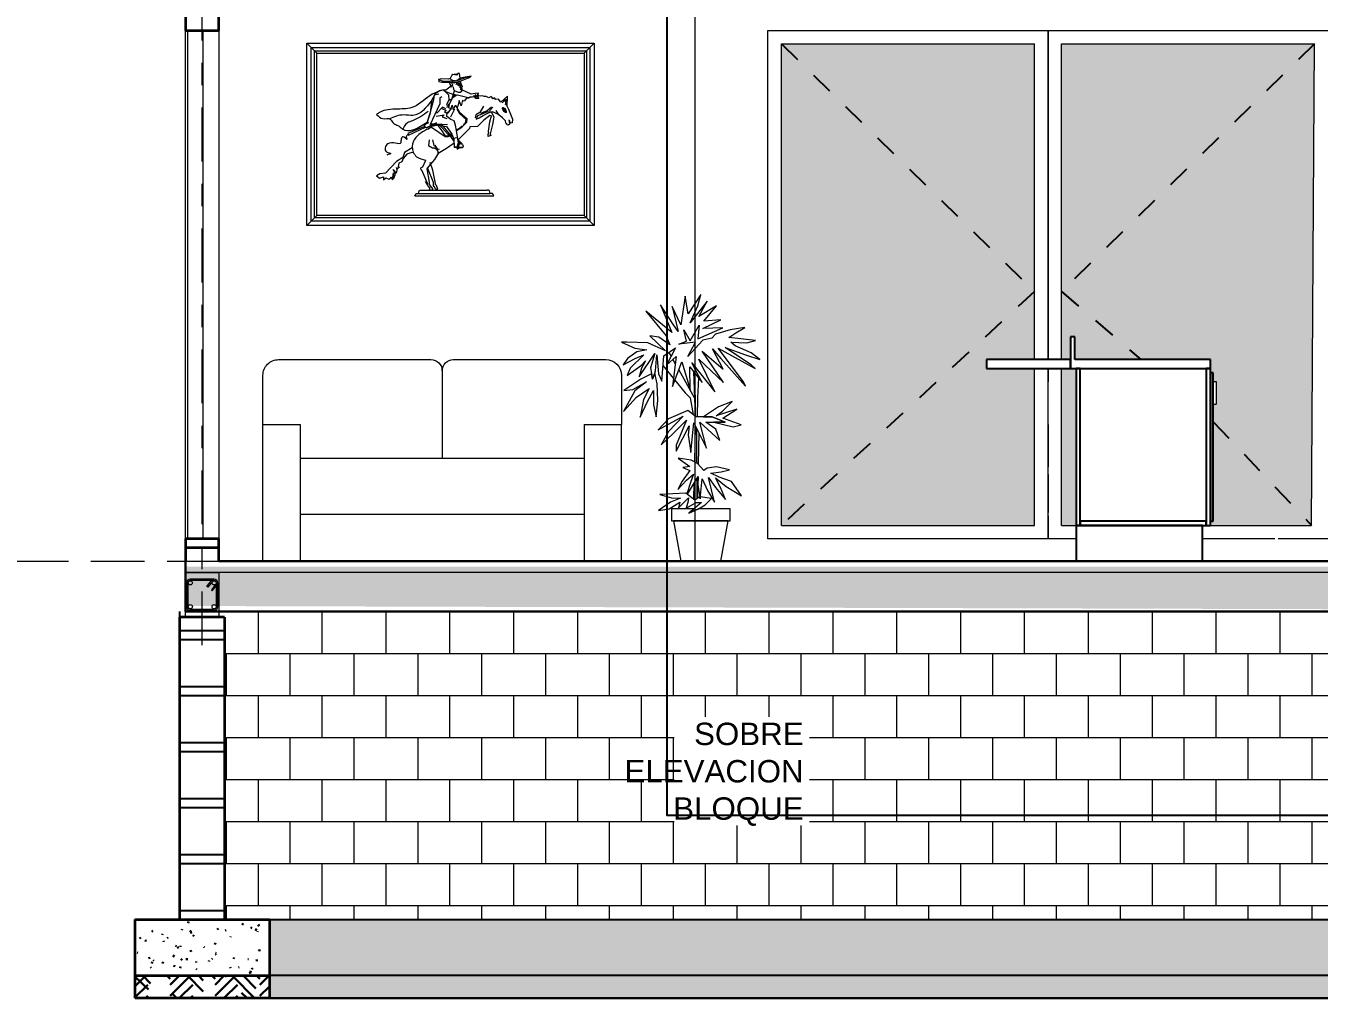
# Model space of a CAD drawing. Header units: millimetres. Extents: x -9559 to 23034, y -7226 to 22400.
# Drawn here: x 142.27 to 148.04, y 45.01 to 49.35 of the extents above; entities that cross this region are included whole.
import ezdxf

# ---------------------------------------------------------------- set-up
doc = ezdxf.new("R2010")
doc.units = ezdxf.units.MM
doc.header["$LTSCALE"] = 0.02
for name, pattern in [('ACAD_ISO02W100', [15, 12, -3]), ('ACAD_ISO10W100', [18, 12, -3, 0, -3]), ('DASHED2', [0.375, 0.25, -0.125])]:
    doc.linetypes.add(name, pattern=pattern)
for name, color, linetype, lineweight in [('A-FLOR', 252, 'Continuous', 30), ('A-FLOR-LEVL', 251, 'ACAD_ISO02W100', 9), ('A-FLOR-MCUT', 251, 'Continuous', 18), ('A-FLOR-PATT', 8, 'Continuous', 18), ('A-GLAZ', 252, 'Continuous', 20), ('A-Mueble cocina', 9, 'Continuous', 9), ('AQ-MUROS', 7, 'Continuous', 35), ('ES-ZAPATA CORRIDA', 251, 'Continuous', 30), ('G-ANNO-TEXT', 250, 'Continuous', 9), ('Q-CASE', 9, 'Continuous', 9), ('S-GRID', 253, 'ACAD_ISO10W100', 5)]:
    doc.layers.add(name, color=color, linetype=linetype, lineweight=lineweight)
doc.layers.add('AC-EXTERIOR', color=7, linetype='Continuous')
doc.styles.add('Arial_3', font='arial.ttf', dxfattribs={"height": 0.18})

# ---------------------------------------------------------------- blocks, each defined once
blk = doc.blocks.new('Encimera con fregadero 1 - Profundidad 600 mm-640764-Sección 3')
at = {"layer": 'Q-CASE', "lineweight": 25}
for p, q in [((-0.5638, 1.0016), (-0.5828, 1.0016)), ((-0.5828, 1.0016), (-0.5828, 0.86)), ((-0.5638, 0.9), (-0.5638, 1.0016)), ((0.0422, 0.9), (-0.5638, 0.9)), ((0.0422, 0.86), (0.0422, 0.9)), ((-0.5828, 0.86), (0.0422, 0.86))]:
    blk.add_line(p, q, dxfattribs=at)
blk = doc.blocks.new('Armario base-Una puerta - 300mm-147532-Sección 3')
at = {"layer": 'Q-CASE', "lineweight": 25}
for p, q in [((-0.5388, 0.86), (-0.5578, 0.86)), ((-0.5578, 0.86), (-0.5578, 0.16)), ((-0.5388, 0.16), (-0.5388, 0.86)), ((0.0231, 0.86), (0.0231, 0.16)), ((0.0422, 0.86), (0.0231, 0.86)), ((0.0422, 0.16), (0.0422, 0.86)), ((0.0549, 0.841), (0.0422, 0.841)), ((0.0422, 0.841), (0.0422, 0.179)), ((0.0549, 0.179), (0.0549, 0.841)), ((0.0231, 0.179), (-0.5388, 0.179)), ((-0.5388, 0.179), (-0.5388, 0.16)), ((0.0231, 0.16), (0.0231, 0.179)), ((0.0422, 0.179), (0.0549, 0.179)), ((-0.5578, 0.16), (-0.5388, 0.16)), ((0.0072, 0.16), (-0.5578, 0.16)), ((-0.5578, 0.16), (-0.5578, 0)), ((-0.5388, 0.16), (0.0231, 0.16)), ((0.0072, 0), (0.0072, 0.16)), ((0.0231, 0.16), (0.0422, 0.16)), ((-0.5578, 0), (0.0072, 0))]:
    blk.add_line(p, q, dxfattribs=at)
at = {"layer": 'Q-CASE'}
for p, q in [((0.0549, 0.8029), (0.0676, 0.8029)), ((0.0676, 0.8029), (0.0676, 0.7013)), ((0.0549, 0.7013), (0.0676, 0.7013))]:
    blk.add_line(p, q, dxfattribs=at)
blk = doc.blocks.new('Encimera - Isla - Profundidad 1250 mm-640800-Sección 3')
at = {"layer": 'Q-CASE', "lineweight": 25}
for p, q in [((-0.5828, 0.9), (-0.9578, 0.9)), ((-0.9578, 0.9), (-0.9578, 0.86)), ((-0.5828, 0.86), (-0.5828, 0.9)), ((-0.9578, 0.86), (-0.5828, 0.86))]:
    blk.add_line(p, q, dxfattribs=at)
blk = doc.blocks.new('- Ventana PVC Fija_Fija_Fija - venta-626265-Sección 3')
at = {"layer": 'A-GLAZ', "lineweight": 18}
for p, q in [((-4.4528, 2.37), (-4.5228, 2.37)), ((-4.5228, 2.37), (-4.5228, 0.1)), ((-4.4528, 0.1), (-4.4528, 2.37)), ((-4.5228, 0.1), (-4.4528, 0.1))]:
    blk.add_line(p, q, dxfattribs=at)
blk = doc.blocks.new('zapata corte')
at = {"layer": 'ES-ZAPATA CORRIDA', "true_color": 0x000000, "transparency": 33554534}
h = blk.add_hatch(dxfattribs=at)
h.set_pattern_fill('214', color=18, scale=0.4, pattern_type=2)
h.set_pattern_definition([(0, (-103.39972, 12.96242), (0.176, 0.304), [0.008, -0.268, 0.004, -0.116, 0.008, -0.284]), (10, (-103.47572, 13.12642), (0.1075682, 0.380459), [0.004, -0.068, 0.008, -0.212, 0.004, -0.264]), (20, (-103.51572, 12.99842), (0.17796127, 0.294635), [0.008, -0.22, 0.004, -0.164, 0.008, -0.128]), (30, (-103.39972, 12.97442), (-0.0292923, 0.3387358), [0.004, -0.132, 0.008, -0.196, 0.004, -0.26]), (40, (-103.51172, 13.06242), (0.04511456, 0.2884938), [0.008, -0.176, 0.004, -0.112, 0.008, -0.204]), (50, (-103.45172, 12.91842), (-0.10699715, 0.3143113), [0.004, -0.148, 0.008, -0.244, 0.004, -0.124]), (60, (-103.43972, 12.94642), (-0.1326307, 0.2982769), [0.008, -0.164, 0.004, -0.192, 0.008, -0.148]), (70, (-103.48372, 12.89842), (-0.14652303, 0.28744913), [0.004, -0.076, 0.008, -0.128, 0.004, -0.176]), (80, (-103.46372, 13.13442), (-0.2780871, 0.2196259), [0.008, -0.176, 0.004, -0.208, 0.008, -0.196]), (90, (-103.43972, 12.96242), (-0.352, 0.148), [0.004, -0.124, 0.008, -0.244, 0.004, -0.248]), (100, (-103.50372, 13.08642), (-0.3188109, 0.1956108), [0.008, -0.156, 0.004, -0.128, 0.008, -0.292]), (110, (-103.53172, 12.85842), (-0.2980345, 0.11713), [0.004, -0.104, 0.008, -0.212, 0.004, -0.232]), (120, (-103.63972, 12.90642), (-0.3891281, 0.0339897), [0.008, -0.268, 0.004, -0.124, 0.008, -0.164]), (130, (-103.55172, 12.81842), (-0.3844004, 0.08473684), [0.004, -0.088, 0.008, -0.172, 0.004, -0.224]), (140, (-103.67172, 13.13842), (-0.27870223, -0.0272225), [0.008, -0.144, 0.004, -0.124, 0.008, -0.168]), (150, (-103.33972, 12.79442), (-0.3151, -0.2337691), [0.004, -0.112, 0.008, -0.248, 0.004, -0.228]), (160, (-103.60372, 13.01842), (-0.3062568, -0.1865014), [0.008, -0.168, 0.004, -0.152, 0.008, -0.244]), (170, (-103.57972, 12.92242), (-0.28196865, -0.1939837), [0.004, -0.132, 0.008, -0.18, 0.004, -0.176])])
h.paths.add_polyline_path([(-0.2996, -1.55), (-0.2996, -1.8), (0.3003, -1.8), (0.3, -1.55), (0.1, -1.55)])
h = blk.add_hatch(dxfattribs=at)
h.set_pattern_fill('132', color=18, scale=0.2, pattern_type=2)
h.set_pattern_definition([(225, (-103.58772, 12.97042), (-2e-17, -0.20000006), [0.1414214, -0.1414214]), (314.4327, (-103.5877248, 12.9464236), (-9.7999941856, 10.00000567215), [0.1428426, -14.1414144]), (225, (-103.58772, 12.92042), (-2e-17, -0.20000006), [0.1414214, -0.1414214]), (314.4327, (-103.5877248, 12.8964236), (-9.7999941856, 10.00000567215), [0.1428426, -14.1414144]), (225, (-103.58772, 12.87042), (-2e-17, -0.20000006), [0.1414214, -0.1414214]), (315.7639, (-103.587725, 12.8444236), (7.40000032647, -7.19999979259), [0.1060754, -10.501469]), (225, (-103.58772, 12.82042), (-2e-17, -0.20000006), [0.0707106, -0.212132]), (317.2906, (-103.587725, 12.794424), (2.3999994996, -2.2000004077), [0.0353836, -3.5029776]), (135, (-103.48772, 12.89642), (-0.20000006, 0), [0.1046518, -0.178191]), (135, (-103.48772, 12.94642), (-0.20000006, 0), [0.0339412, -0.2489016]), (45, (-103.68772, 12.92042), (0, 0.20000006), [0.0707106, -0.212132])])
h.paths.add_polyline_path([(0.3, -1.8), (-0.3, -1.8), (-0.3, -1.9), (0.3, -1.9)])
at = {"layer": 'ES-ZAPATA CORRIDA', "lineweight": 35}
for p, q in [((0.1, -0.2), (-0.1, -0.2)), ((-0.1, -1.55), (-0.1, -0.2)), ((0.1, -0.2), (0.1, -1.55)), ((-0.3, -1.55), (0.1, -1.55)), ((-0.2996, -1.9008), (-0.2996, -1.55)), ((0.1, -1.55), (0.3, -1.55)), ((0.3, -1.55), (0.3004, -1.9)), ((-0.3, -1.8), (0.3, -1.8)), ((0.3, -1.9), (-0.2996, -1.9008))]:
    blk.add_line(p, q, dxfattribs=at)
at = {"layer": 'ES-ZAPATA CORRIDA', "lineweight": 25}
for p, q in [((-0.1, -0.26), (0.1, -0.26)), ((-0.1, -0.3), (0.1, -0.3)), ((-0.1, -0.51), (0.1, -0.51)), ((-0.1, -0.55), (0.1, -0.55)), ((-0.1, -0.76), (0.1, -0.76)), ((-0.1, -0.8), (0.1, -0.8)), ((-0.1, -1.01), (0.1, -1.01)), ((-0.1, -1.05), (0.1, -1.05)), ((-0.1, -1.26), (0.1, -1.26)), ((-0.1, -1.3), (0.1, -1.3)), ((-0.1, -1.51), (0.1, -1.51))]:
    blk.add_line(p, q, dxfattribs=at)
at = {"layer": 'ES-ZAPATA CORRIDA', "lineweight": 9}
blk.add_lwpolyline([(-0.075, 0), (0.075, 0), (0.075, -0.2), (-0.075, -0.2)], close=True, dxfattribs=at)
blk.add_lwpolyline([(-0.07, -0.0463), (-0.07, -0.1538, 0.414214), (-0.0538, -0.17), (0.0537, -0.17, 0.414214), (0.07, -0.1538), (0.07, -0.0463, 0.414214), (0.0537, -0.03), (-0.0538, -0.03, 0.414214)], format="xyb", close=True, dxfattribs=at)
blk.add_lwpolyline([(0.0637, -0.0487), (0.0637, -0.0463, 0.414214), (0.0537, -0.0363), (-0.0538, -0.0363, 0.414214), (-0.0638, -0.0463), (-0.0638, -0.1538, 0.414214), (-0.0538, -0.1638), (0.0537, -0.1638, 0.414214), (0.0637, -0.1538), (0.0637, -0.0593)], format="xyb", dxfattribs=at)
for points in [[(0.0464, -0.0406), (0.0256, -0.0665), (0.0202, -0.0633), (0.0414, -0.0363)], [(0.0637, -0.0487), (0.0409, -0.0784), (0.0452, -0.083), (0.07, -0.0514)]]:
    blk.add_lwpolyline(points, dxfattribs=at)
for centre in [(-0.053, -0.0466), (0.0535, -0.0467), (-0.0531, -0.1532), (0.0532, -0.1533)]:
    blk.add_circle(centre, 0.00937, dxfattribs=at)
blk = doc.blocks.new('SB-1A')
for p, q in [((0.85, 0.848), (0.85, 0.508)), ((0.85, 0.848), (0.85, 0.458)), ((0.05, -0.002), (0.05, 0.608)), ((0.05, 0.608), (0.2165, 0.608)), ((0.2165, 0.608), (0.2165, -0.002)), ((1.4834, 0.608), (1.4833, 0.458)), ((1.4834, 0.608), (1.65, 0.608)), ((1.65, -0.002), (1.65, 0.608)), ((0.2165, 0.458), (1.4833, 0.458)), ((1.4833, 0.458), (1.4833, -0.002)), ((0.2165, 0.208), (1.4833, 0.208)), ((0.05, -0.002), (1.65, -0.002))]:
    blk.add_line(p, q)
for points in [[(0.05, 0.608), (0.05, 0.828, -0.414215), (0.12, 0.898), (0.8, 0.898, -0.414214), (0.85, 0.848, -0.414214), (0.9, 0.898)], [(0.8996, 0.898), (1.58, 0.898, -0.414212), (1.65, 0.828), (1.65, 0.608)]]:
    blk.add_lwpolyline(points, format="xyb")
blk = doc.blocks.new('PLANT2P')
at = {"color": 0, "linetype": 'Continuous'}
for points in [[(-30.3, 1235.3), (-123.8, 1224.1), (-80.5, 1241.9), (-95.9, 1305.6), (-61, 1244.4), (-9, 1331.5), (-17.4, 1254.5), (124.9, 1316.4), (11.4, 1312.5), (113.2, 1361.6), (16.9, 1354.1), (88.1, 1441.9), (-10.7, 1381.7), (36.3, 1467), (-59.7, 1345), (-17.4, 1441.9), (-0.7, 1505.5), (-71.1, 1396.8), (-87.8, 1495.4), (-112.9, 1334.8), (-161.5, 1436.9), (-128, 1296.3), (-158.1, 1339.8), (-228.5, 1446.9), (-163.1, 1291.3), (-310.5, 1411.8), (-195, 1271.2), (-174.9, 1221), (-236.4, 1264.4), (-287.5, 1272.9), (-200, 1187.9), (-299.5, 1232), (-417.2, 1235.4), (-447.9, 1235.4), (-372.8, 1203.1), (-304.6, 1192.8), (-360.9, 1180.9), (-413.8, 1143.4), (-437.7, 1107.6), (-371.1, 1143.4), (-321.7, 1165.6), (-398.7, 1089.5), (-415, 1047.8), (-335.3, 1105.9), (-313.1, 1131.5), (-335.6, 1088.9), (-347.2, 1040.2), (-259.3, 1171.7), (-284.1, 1092.3), (-272.2, 1027.5), (-260, 1060.4), (-255.1, 1073.5), (-248.8, 1163.8), (-238.1, 1058.2), (-219.8, 1016.1), (-209.1, 1158.7), (-143, 1204.3), (-193.5, 1107.3), (-139.7, 1155.8), (-159.8, 985.1), (-107.9, 1125.6), (-59.3, 970), (-62.6, 1097.2), (7.7, 1008.5), (-50.9, 1118.9), (78.1, 956.2), (-11.8, 1140.3), (128, 1009.4), (8.1, 1184.9), (126, 1083.4), (66.4, 1199.4), (112.8, 1144.1), (252.1, 987.9), (241.5, 1012.8), (98.1, 1201.6), (306.5, 1087.8), (283.4, 1108.5), (219, 1152.2), (136.8, 1206.6), (252.1, 1164.7), (333.4, 1137.8), (283.4, 1175.3), (194.6, 1215.9), (169.3, 1236), (260.3, 1231.6), (308.4, 1245.9), (158.4, 1262.8), (198, 1288), (247.6, 1319.7), (165.5, 1306.4), (83.4, 1280.6), (62.3, 1258.7), (12.1, 1248.1), (-73, 1155.6)], [(-246.5, 1001.6), (-260, 1060.4), (-272.2, 1027.5), (-277.8, 1057.9), (-338.4, 1027.9), (-434.6, 963.6), (-382.8, 968.8), (-306.7, 1013.2), (-373.3, 961.5), (-436.7, 845.4), (-362.7, 926.6), (-291.9, 975.2), (-322.6, 911.8), (-342.6, 812.6), (-301.4, 901.3), (-267.6, 962.5), (-267.6, 882.3), (-251.8, 814.7), (-242.3, 907.6)], [(202.5, 858.1), (85.6, 820.1), (122.6, 847), (176.9, 901.9), (99.8, 870.9), (14.3, 814.4), (64.5, 813.9), (137.1, 783.8), (73.3, 784.4), (182.8, 759), (227.1, 769.3), (123.4, 807.2)], [(115.6, 504.9), (161, 515.2), (89.3, 532.7), (36.6, 525.4), (16.1, 512.3), (-19, 551.7), (-54.1, 569.3), (-127.3, 581), (-62.9, 534.2), (-102.4, 528.3), (-62.9, 512.3), (-105.3, 452.3), (-130.2, 404.1), (-80.5, 456.7), (-41, 490.3), (-58.5, 445), (-78.5, 380.2), (-74.8, 378.3), (-24.9, 462.6), (-14.6, 477.2), (-16.1, 431.9), (-4.4, 352.9), (7.3, 464), (38.1, 398.2), (77.6, 332.5), (42.4, 472.8), (81.9, 415.8), (139, 348.5), (111.2, 415.8), (83.4, 469.9), (143.4, 421.6), (229.7, 369), (172.7, 449.4), (103.9, 474.2), (55.6, 496.2)], [(59.5, 353.9), (-3.2, 363.6), (-4.4, 352.9), (-6, 364.1), (-33.2, 344.8), (-85.1, 383.7), (-231.2, 376.3), (-165.3, 357.3), (-114, 356.4), (-171.5, 333.6), (-238.4, 286.3), (-178.5, 295.9), (-118.5, 332.5), (-125.8, 300.3), (-68.9, 357.6), (-71.7, 338.3), (-83.4, 299.9), (-26.2, 332.2), (2.9, 331), (-67.8, 270.6), (-12.8, 295), (23.6, 317.5)], [(166.2, 295), (-12.8, 295), (-67.8, 270.6), (-39.3, 295), (-166.2, 295), (-166.2, 227.7), (166.2, 227.7)], [(155.1, 227.7), (-155.1, 227.7), (-112.9, 0), (112.9, 0)]]:
    blk.add_lwpolyline(points, close=True, dxfattribs=at)
for points in [[(-180.9, 1178.2), (-168.2, 1155.9)], [(-215, 1105.1), (-154.4, 1031.3)], [(-158.6, 1138.8), (-144.6, 1114.1)], [(-338.4, 1027.9), (-434.6, 963.6), (-382.8, 968.8), (-306.7, 1013.2), (-373.3, 961.5), (-436.7, 845.4), (-362.7, 926.6), (-291.9, 975.2), (-322.6, 911.8), (-342.6, 812.6), (-301.4, 901.3), (-267.6, 962.5), (-267.6, 882.3), (-251.8, 814.7), (-242.3, 907.6), (-246.5, 1001.6)], [(-124.9, 1079.4), (-36.7, 923.6)], [(-42.2, 1071.4), (-32.9, 819.7)], [(-33.4, 1060.3), (-31.6, 818.7)], [(-13.1, 1034.7), (-19.3, 922.4), (-21, 814.8)], [(-146.3, 1021.5), (-88.4, 950.9), (-59.4, 921.3), (-43.9, 828.3)], [(-26.8, 814.9), (-73.5, 851.4), (-182, 803.1), (-239.8, 741.6), (-100.4, 819.5), (-182.3, 732), (-223.8, 656.4), (-156.4, 720.6), (-80.9, 796.5), (-139.8, 654.3), (-139.8, 620.1), (-66, 764.4), (-71.4, 712.3), (-56.8, 613.9), (-40.2, 780.7), (31.3, 637.7), (-5, 783.8), (107, 681.2), (85.3, 745.5), (28.2, 784.9), (137.1, 783.8), (64.5, 813.9), (-26.8, 814.9)], [(-31.4, 763), (-36.5, 560.5)], [(-24.1, 748.5), (-23.6, 554)], [(-12.1, 724.5), (-15.6, 547.9)], [(-23.3, 464.7), (-23, 352)], [(-17.1, 473.6), (-19.5, 354.5)], [(-39.6, 437.6), (-41.8, 351.2)]]:
    blk.add_lwpolyline(points, dxfattribs=at)

msp = doc.modelspace()

# ---------------------------------------------------------------- hatches: boundary and pattern name
at = {"transparency": 33554470}
h = msp.add_hatch(color=256, dxfattribs=at)
h.dxf.hatch_style = 1
h.paths.add_polyline_path([(148.0222, 49.2738), (146.8922, 49.2738), (146.8922, 47.8638), (146.9322, 47.8638), (146.9322, 47.9654), (146.9513, 47.9654), (146.9513, 47.8638), (147.5572, 47.8638), (147.5572, 47.8238), (147.5572, 47.8048), (147.5699, 47.8048), (147.5699, 47.7667), (147.5826, 47.7667), (147.5826, 47.6651), (147.5699, 47.6651), (147.5699, 47.1429), (147.5572, 47.1429), (147.5572, 47.1238), (147.8408, 47.1238), (148.0082, 47.1238)])
h.paths.add_polyline_path([(146.7722, 49.2738), (145.6422, 49.2738), (145.6422, 47.1238), (146.668, 47.1238), (146.7722, 47.1238), (146.7722, 47.1663), (146.7722, 47.8238), (146.5572, 47.8238), (146.5572, 47.8638), (146.7722, 47.8638)])
h.paths.add_polyline_path([(146.9572, 47.8238), (146.9322, 47.8238), (146.8922, 47.8238), (146.8922, 47.1238), (146.9572, 47.1238)], flags=17)
at = {"layer": 'A-FLOR-PATT'}
h = msp.add_hatch(dxfattribs=at)
h.set_pattern_fill('FP_3', color=256, style=0, pattern_type=2)
h.set_pattern_definition([(50, (132.78347, 49.66084), (0.5465545, -0.047815), [0.05715, -0.62865]), (355, (132.78347, 49.66084), (-0.105728, 0.573166), [0.04572, -0.50292]), (100.451, (132.82847, 49.65784), (0.440828, 0.525349), [0.04857, -0.53427]), (46.184, (132.78347, 49.81384), (0.813237, -0.126129), [0.08572, -0.94297]), (96.636, (132.8505, 49.8028), (0.712212, 0.742287), [0.07286, -0.80141]), (351.184, (132.7835, 49.8138), (0.712217, 0.742274), [0.06858, -0.75438]), (21, (132.85947, 49.77584), (0.454846, -0.306795), [0.05715, -0.62865]), (326, (132.85947, 49.77584), (0.185405, 0.55256), [0.04572, -0.50292]), (71.451, (132.89747, 49.74984), (0.640251, 0.245763), [0.04857, -0.53427]), (37.5, (132.78347, 49.66084), (0.009261, 0.2536672), [0.02515, -0.47168, 0.02515, -0.48539, -0.50482]), (37.5, (132.78347, 49.66084), (0.009261, 0.2536672), [-1.007, 0.02515, -0.47968]), (7.5, (132.78347, 49.66084), (0.2004558, 0.300546), [0.02515, -0.26594, 0.02515, -0.46025, -0.1924]), (7.5, (132.78347, 49.66084), (0.2004558, 0.300546), [-0.77648, 0.02515, -0.16726]), (327.5, (132.61347, 49.66084), (0.4067682, -0.0171882), [0.02515, -0.16535, 0.02515, -0.56921, -0.78867]), (327.5, (132.61347, 49.66084), (0.4067682, -0.0171882), [-0.78486, 0.02515, -0.76352]), (317.5, (132.53647, 49.66084), (0.444383, 0.0762794), [0.02515, -0.2225, 0.02515, -0.36957, -0.56007]), (317.5, (132.53647, 49.66084), (0.444383, 0.0762794), [-0.64237, 0.02515, -0.53492])])
h.paths.add_polyline_path([(152.0398, 46.7388), (158.8572, 46.7638), (158.8572, 46.9388), (142.9822, 46.9388), (142.9822, 46.7638), (151.9454, 46.7388)])
at = {"layer": 'ES-ZAPATA CORRIDA', "lineweight": 5, "transparency": 33554470}
h = msp.add_hatch(dxfattribs=at)
h.set_pattern_fill('APPIANRN', color=256, scale=0.03, pattern_type=2)
h.set_pattern_definition([(0, (-17.28964, 116.11424), (0, 0.1875), []), (90, (-17.28964, 116.11424), (-0.1425, 0.1875), [0.1875, -0.1875])])
h.paths.add_polyline_path([(148.3822, 45.3638), (148.3822, 46.7388), (143.1572, 46.7388), (143.1572, 45.3638), (143.3572, 45.3638)])
h.paths.add_polyline_path([(149.4822, 46.7388), (148.5822, 46.7388), (148.5822, 45.3638), (148.7822, 45.3638), (149.4822, 45.3638)])
h.paths.add_polyline_path([(149.6822, 46.7388), (149.6822, 45.3638), (149.8822, 45.3638), (153.0822, 45.3638), (153.0822, 46.7388)])
h.paths.add_polyline_path([(153.2822, 46.7388), (153.2822, 45.3638), (153.4822, 45.3638), (158.6822, 45.3638), (158.6822, 46.7388)])
h.paths.add_polyline_path([(158.8822, 45.3638), (159.0822, 45.3638), (159.7072, 45.3638), (159.7072, 46.7388), (158.8822, 46.7388)])
at = {"layer": 'ES-ZAPATA CORRIDA', "lineweight": 5, "transparency": 33554508}
h = msp.add_hatch(dxfattribs=at)
h.set_pattern_fill('214', color=256, scale=0.4, pattern_type=2)
h.set_pattern_definition([(0, (-17.00164, 116.30624), (0.176, 0.304), [0.008, -0.268, 0.004, -0.116, 0.008, -0.284]), (10, (-17.07764, 116.47024), (0.1075682, 0.38045905), [0.004, -0.068, 0.008, -0.212, 0.004, -0.264]), (20, (-17.11764, 116.34224), (0.17796127, 0.294635), [0.008, -0.22, 0.004, -0.164, 0.008, -0.128]), (30, (-17.00164, 116.31824), (-0.02929234, 0.3387358), [0.004, -0.132, 0.008, -0.196, 0.004, -0.26]), (40, (-17.11364, 116.40624), (0.04511456, 0.2884938), [0.008, -0.176, 0.004, -0.112, 0.008, -0.204]), (50, (-17.05364, 116.26224), (-0.10699715, 0.31431133), [0.004, -0.148, 0.008, -0.244, 0.004, -0.124]), (60, (-17.04164, 116.29024), (-0.1326307, 0.29827688), [0.008, -0.164, 0.004, -0.192, 0.008, -0.148]), (70, (-17.08564, 116.24224), (-0.14652303, 0.28744913), [0.004, -0.076, 0.008, -0.128, 0.004, -0.176]), (80, (-17.06564, 116.47824), (-0.2780871, 0.21962593), [0.008, -0.176, 0.004, -0.208, 0.008, -0.196]), (90, (-17.04164, 116.30624), (-0.352, 0.148), [0.004, -0.124, 0.008, -0.244, 0.004, -0.248]), (100, (-17.10564, 116.43024), (-0.3188109, 0.19561083), [0.008, -0.156, 0.004, -0.128, 0.008, -0.292]), (110, (-17.13364, 116.20224), (-0.2980345, 0.11713), [0.004, -0.104, 0.008, -0.212, 0.004, -0.232]), (120, (-17.24164, 116.25024), (-0.38912813, 0.0339897), [0.008, -0.268, 0.004, -0.124, 0.008, -0.164]), (130, (-17.15364, 116.16224), (-0.3844004, 0.08473684), [0.004, -0.088, 0.008, -0.172, 0.004, -0.224]), (140, (-17.27364, 116.48224), (-0.27870223, -0.02722252), [0.008, -0.144, 0.004, -0.124, 0.008, -0.168]), (150, (-16.94164, 116.13824), (-0.31509996, -0.23376915), [0.004, -0.112, 0.008, -0.248, 0.004, -0.228]), (160, (-17.20564, 116.36224), (-0.3062568, -0.18650142), [0.008, -0.168, 0.004, -0.152, 0.008, -0.244]), (170, (-17.18164, 116.26624), (-0.28196865, -0.1939837), [0.004, -0.132, 0.008, -0.18, 0.004, -0.176])])
h.paths.add_polyline_path([(148.1827, 45.1138), (148.1827, 45.3638), (148.1822, 45.3638), (143.3572, 45.3638), (143.3576, 45.1138)])
h.paths.add_polyline_path([(148.7822, 45.3638), (148.7826, 45.1138), (149.2827, 45.1138), (149.2827, 45.3638), (149.2822, 45.3638)])
h.paths.add_polyline_path([(152.8827, 45.1138), (152.8827, 45.3638), (152.8822, 45.3638), (149.8822, 45.3638), (149.8826, 45.1138)])
h.paths.add_polyline_path([(158.4827, 45.1138), (158.4827, 45.3638), (158.4822, 45.3638), (153.4822, 45.3638), (153.4826, 45.1138)])
h.paths.add_polyline_path([(159.0822, 45.3638), (159.0826, 45.1138), (159.5077, 45.1138), (159.5077, 45.3638), (159.5072, 45.3638)])
at = {"layer": 'ES-ZAPATA CORRIDA', "lineweight": 5, "transparency": 33554534}
h = msp.add_hatch(dxfattribs=at)
h.set_pattern_fill('132', color=256, scale=0.2, pattern_type=2)
h.set_pattern_definition([(225, (-17.18964, 116.31424), (-2e-17, -0.20000006), [0.1414214, -0.1414214]), (314.4327, (-17.18964, 116.290237), (-9.799994185602, 10.00000567215), [0.1428426, -14.1414144]), (225, (-17.18964, 116.26424), (-2e-17, -0.20000006), [0.1414214, -0.1414214]), (314.4327, (-17.18964, 116.240237), (-9.799994185602, 10.00000567215), [0.1428426, -14.1414144]), (225, (-17.18964, 116.21424), (-2e-17, -0.20000006), [0.1414214, -0.1414214]), (315.7639, (-17.18964, 116.188237), (7.400000326465, -7.19999979259), [0.1060754, -10.501469]), (225, (-17.18964, 116.16424), (-2e-17, -0.20000006), [0.0707106, -0.212132]), (317.2906, (-17.18964, 116.138237), (2.3999994996, -2.20000040775), [0.0353836, -3.5029776]), (135, (-17.08964, 116.24024), (-0.20000006, 0), [0.1046518, -0.178191]), (135, (-17.08964, 116.29024), (-0.20000006, 0), [0.0339412, -0.2489016]), (45, (-17.28964, 116.26424), (0, 0.20000006), [0.0707106, -0.212132])])
h.paths.add_polyline_path([(148.1827, 45.0138), (148.1827, 45.1138), (148.1822, 45.1138), (143.3576, 45.1138), (143.3577, 45.0138)])
h.paths.add_polyline_path([(148.7826, 45.1138), (148.7827, 45.0138), (149.2827, 45.0138), (149.2827, 45.1138), (149.2822, 45.1138)])
h.paths.add_polyline_path([(149.8826, 45.1138), (149.8827, 45.0138), (152.8827, 45.0138), (152.8827, 45.1138), (152.8822, 45.1138)])
h.paths.add_polyline_path([(153.4826, 45.1138), (153.4827, 45.0138), (158.4827, 45.0138), (158.4827, 45.1138), (158.4822, 45.1138)])

# ---------------------------------------------------------------- linework, layer by layer
at = {"linetype": 'DASHED2', "ltscale": 15}
for p, q in [((145.6422, 49.2738), (146.7722, 48.1682)), ((148.0222, 49.2738), (146.8922, 48.1682)), ((146.7722, 48.1682), (145.6422, 47.1238)), ((146.8922, 48.1682), (147.2468, 47.8638)), ((147.5699, 47.5864), (148.0082, 47.1238))]:
    msp.add_line(p, q, dxfattribs=at)
for p, q in [((142.9572, 46.7138), (142.9572, 46.7399)), ((142.9572, 46.7138), (142.9572, 45.3638)), ((142.7577, 45.3638), (159.5072, 45.3638)), ((142.9572, 45.3638), (142.7577, 45.3638)), ((142.7577, 45.3638), (142.7577, 45.0131)), ((160.1072, 45.1138), (143.3572, 45.1138)), ((142.7577, 45.0131), (160.1072, 45.0138)), ((143.3577, 45.0138), (160.1072, 45.0138))]:
    msp.add_line(p, q)
at = {"layer": 'A-FLOR'}
for p, q in [((142.9822, 46.9638), (142.9822, 46.7388)), ((143.1322, 46.9638), (158.8572, 46.9638)), ((142.9822, 46.7388), (159.8072, 46.7388))]:
    msp.add_line(p, q, dxfattribs=at)
at = {"layer": 'A-FLOR-LEVL'}
msp.add_line((138.4804, 46.9638), (162.7307, 46.9638), dxfattribs=at)
at = {"layer": 'A-FLOR-MCUT'}
msp.add_line((159.8822, 46.9138), (142.9822, 46.9138), dxfattribs=at)
at = {"layer": 'A-GLAZ'}
for p, q in [((142.9822, 47.0638), (142.9822, 49.3338)), ((143.1322, 49.3338), (143.1322, 47.0638)), ((145.5822, 47.0989), (145.5822, 49.3338)), ((145.5822, 49.3338), (148.0822, 49.3338)), ((146.8322, 49.3338), (146.8322, 47.8638)), ((146.8322, 47.8638), (146.8322, 49.3338)), ((145.6422, 47.1238), (145.6422, 49.2738)), ((145.6422, 49.2738), (146.7722, 49.2738)), ((146.7722, 47.8638), (146.7722, 49.2738)), ((146.8922, 47.8638), (146.8922, 49.2738)), ((146.8922, 49.2738), (148.0222, 49.2738)), ((148.0082, 47.1238), (148.0222, 49.2738)), ((146.7722, 47.1451), (146.7722, 47.8238)), ((146.7722, 47.7642), (146.7722, 47.8237)), ((146.8322, 47.1151), (146.8322, 47.8238)), ((146.8322, 47.8237), (146.8322, 47.7642)), ((146.8322, 47.7642), (146.8322, 47.8237)), ((146.8922, 47.1238), (146.8922, 47.8238)), ((146.8922, 47.7642), (146.8922, 47.8237)), ((146.7722, 47.3853), (146.7722, 47.5734)), ((146.8322, 47.5734), (146.8322, 47.3858)), ((146.8322, 47.3858), (146.8322, 47.5734)), ((146.8922, 47.3923), (146.8922, 47.5734)), ((146.7722, 47.1813), (146.7722, 47.3499)), ((146.8322, 47.3515), (146.8322, 47.1813)), ((146.8322, 47.1813), (146.8322, 47.3515)), ((146.8922, 47.1813), (146.8922, 47.3571)), ((146.7722, 47.1238), (146.7722, 47.1663)), ((146.8322, 47.1663), (146.8322, 47.0638)), ((146.8322, 47.0638), (146.8322, 47.1663)), ((146.8922, 47.1238), (146.8922, 47.1663)), ((145.6422, 47.1238), (146.1722, 47.1238)), ((145.6422, 47.1238), (146.668, 47.1238)), ((146.1872, 47.1238), (146.2872, 47.1238)), ((146.668, 47.1238), (146.7722, 47.1238)), ((146.8922, 47.1238), (146.9572, 47.1238)), ((146.8922, 47.1238), (147.8408, 47.1238)), ((147.8155, 47.1238), (148.0082, 47.1238)), ((145.5822, 47.0638), (145.5822, 47.0989)), ((146.9572, 47.0638), (145.5822, 47.0638)), ((145.624, 47.0638), (145.5822, 47.0638)), ((146.1722, 47.0638), (145.624, 47.0638)), ((146.2872, 47.0638), (146.1872, 47.0638)), ((146.4502, 47.0638), (146.3022, 47.0638)), ((147.8451, 47.0638), (147.5222, 47.0638)), ((148.0822, 47.0638), (147.8601, 47.0638))]:
    msp.add_line(p, q, dxfattribs=at)
at = {"layer": 'A-Mueble cocina'}
for p, q in [((143.569, 49.2316), (143.524, 49.2766)), ((143.524, 49.2766), (144.8072, 49.2766)), ((143.524, 48.4622), (143.524, 49.2766)), ((143.544, 49.2566), (144.7872, 49.2566)), ((143.544, 48.4822), (143.544, 49.2566)), ((143.559, 49.2416), (144.7722, 49.2416)), ((143.559, 48.4972), (143.559, 49.2416)), ((144.8072, 49.2766), (144.7622, 49.2316)), ((144.7722, 49.2416), (144.7722, 48.4972)), ((144.7872, 49.2566), (144.7872, 48.4822)), ((144.8072, 49.2766), (144.8072, 48.4622)), ((143.569, 49.2316), (144.7622, 49.2316)), ((143.569, 48.5072), (143.569, 49.2316)), ((144.7622, 49.2316), (144.7622, 48.5072)), ((143.569, 48.5072), (143.524, 48.4622)), ((144.7722, 48.4972), (143.559, 48.4972)), ((144.7622, 48.5072), (143.569, 48.5072)), ((144.7622, 48.5072), (144.8072, 48.4622)), ((144.8072, 48.4622), (143.524, 48.4622)), ((144.7872, 48.4822), (143.544, 48.4822))]:
    msp.add_line(p, q, dxfattribs=at)
at = {"layer": 'A-Mueble cocina', "linetype": 'Continuous'}
for p, q in [((144.1712, 49.1343), (144.1645, 49.1186)), ((144.1762, 49.1368), (144.1712, 49.1343)), ((144.1925, 49.1343), (144.1762, 49.1368)), ((144.2004, 49.1421), (144.1925, 49.1343)), ((144.1959, 49.1096), (144.2375, 49.1242)), ((144.209, 49.1209), (144.2, 49.1124)), ((144.2049, 49.141), (144.2004, 49.1421)), ((144.2083, 49.1208), (144.2049, 49.141)), ((144.2307, 49.1242), (144.2083, 49.1208)), ((144.2163, 49.1093), (144.2453, 49.1219)), ((144.2577, 49.1298), (144.2307, 49.1242)), ((144.2375, 49.1242), (144.2555, 49.1287)), ((144.2453, 49.1219), (144.2577, 49.1298)), ((144.1161, 49.0644), (144.0948, 49.0487)), ((144.1274, 49.1174), (144.1117, 49.1141)), ((144.1117, 49.1141), (144.1139, 49.1051)), ((144.1128, 49.1141), (144.1319, 49.1074)), ((144.1139, 49.1051), (144.1263, 49.1029)), ((144.1363, 49.0678), (144.1161, 49.0644)), ((144.1263, 49.1029), (144.1937, 49.1029)), ((144.1544, 49.1163), (144.1274, 49.1174)), ((144.1319, 49.1074), (144.1959, 49.1096)), ((144.1453, 49.0667), (144.1322, 49.0671)), ((144.1337, 49.0688), (144.157, 49.0454)), ((144.1363, 49.0644), (144.1791, 49.0479)), ((144.1678, 49.0849), (144.1453, 49.0667)), ((144.1645, 49.1186), (144.1544, 49.1163)), ((144.1656, 49.104), (144.1611, 49.0928)), ((144.1611, 49.0928), (144.1678, 49.0849)), ((144.1633, 49.1174), (144.1746, 49.1107)), ((144.1667, 49.0815), (144.1667, 49.0849)), ((144.1689, 49.0827), (144.1687, 49.0811)), ((144.1687, 49.0811), (144.1689, 49.0804)), ((144.1718, 49.0839), (144.1689, 49.0827)), ((144.1709, 49.0263), (144.1838, 49.0635)), ((144.172, 49.1017), (144.1718, 49.0953)), ((144.1718, 49.0953), (144.1763, 49.0911)), ((144.1751, 49.0896), (144.1718, 49.0839)), ((144.1768, 49.102), (144.172, 49.1017)), ((144.1746, 49.1107), (144.1881, 49.1096)), ((144.1763, 49.0911), (144.1751, 49.0896)), ((144.1784, 49.1001), (144.1768, 49.102)), ((144.1793, 49.079), (144.1781, 49.0811)), ((144.1806, 49.0975), (144.1784, 49.1001)), ((144.1806, 49.0707), (144.1793, 49.079)), ((144.1806, 49.0984), (144.1818, 49.101)), ((144.1837, 49.0632), (144.1806, 49.0707)), ((144.1818, 49.101), (144.1844, 49.1015)), ((144.1909, 49.0605), (144.1837, 49.0632)), ((144.1844, 49.1015), (144.1858, 49.102)), ((144.1928, 49.0962), (144.1908, 49.0921)), ((144.1908, 49.0921), (144.191, 49.0928)), ((144.191, 49.0928), (144.1954, 49.0946)), ((144.2, 49.1124), (144.1917, 49.1095)), ((144.201, 49.0978), (144.1928, 49.0962)), ((144.1937, 49.1029), (144.2163, 49.1093)), ((144.1954, 49.0946), (144.197, 49.0953)), ((144.2099, 49.0967), (144.1959, 49.0946)), ((144.197, 49.0953), (144.1996, 49.0958)), ((144.2003, 49.0924), (144.1988, 49.0891)), ((144.1988, 49.0891), (144.2011, 49.0883)), ((144.1988, 49.0891), (144.1988, 49.0891)), ((144.1995, 49.0891), (144.2009, 49.0914)), ((144.2015, 49.0885), (144.1995, 49.0891)), ((144.1996, 49.0958), (144.2107, 49.0967)), ((144.2016, 49.0937), (144.2003, 49.0923)), ((144.2035, 49.0932), (144.2007, 49.0911)), ((144.2088, 49.0981), (144.201, 49.0978)), ((144.2066, 49.0885), (144.2015, 49.0885)), ((144.2042, 49.0946), (144.2016, 49.0937)), ((144.2041, 49.0866), (144.2026, 49.087)), ((144.2033, 49.0924), (144.2033, 49.0891)), ((144.2033, 49.0891), (144.2066, 49.0884)), ((144.2074, 49.0932), (144.2035, 49.0932)), ((144.2086, 49.0881), (144.2041, 49.0866)), ((144.2084, 49.0941), (144.2042, 49.0946)), ((144.2066, 49.0924), (144.2045, 49.0927)), ((144.2045, 49.0927), (144.2045, 49.092)), ((144.208, 49.0816), (144.2057, 49.0765)), ((144.2066, 49.0884), (144.2066, 49.0924)), ((144.21, 49.0925), (144.2067, 49.0884)), ((144.2095, 49.0923), (144.2074, 49.0932)), ((144.2095, 49.0893), (144.208, 49.0816)), ((144.2081, 49.1066), (144.2121, 49.0967)), ((144.2095, 49.0978), (144.2084, 49.0981)), ((144.2104, 49.093), (144.2084, 49.0939)), ((144.21, 49.0923), (144.2084, 49.0877)), ((144.2089, 49.0805), (144.2087, 49.0835)), ((144.2094, 49.0784), (144.2089, 49.0805)), ((144.2101, 49.0703), (144.2092, 49.0698)), ((144.2092, 49.0698), (144.2093, 49.07)), ((144.2097, 49.0718), (144.2093, 49.07)), ((144.2093, 49.07), (144.2093, 49.0699)), ((144.2108, 49.0779), (144.2094, 49.0784)), ((144.2107, 49.0967), (144.2095, 49.0978)), ((144.2103, 49.072), (144.2097, 49.0718)), ((144.2117, 49.071), (144.2101, 49.0703)), ((144.2117, 49.0722), (144.2103, 49.072)), ((144.2124, 49.0793), (144.2108, 49.0786)), ((144.2108, 49.0786), (144.2108, 49.0779)), ((144.2117, 49.0722), (144.2129, 49.0728)), ((144.2133, 49.071), (144.2117, 49.071)), ((144.2121, 49.0967), (144.2121, 49.0937)), ((144.2121, 49.0937), (144.2132, 49.0904)), ((144.2145, 49.0673), (144.2122, 49.068)), ((144.2147, 49.0793), (144.2124, 49.0793)), ((144.2129, 49.0728), (144.2143, 49.073)), ((144.2132, 49.0904), (144.2177, 49.083)), ((144.2156, 49.0705), (144.2133, 49.071)), ((144.2135, 49.0793), (144.2149, 49.0724)), ((144.2152, 49.068), (144.214, 49.0668)), ((144.214, 49.0668), (144.2143, 49.064)), ((144.2143, 49.064), (144.214, 49.0615)), ((144.2142, 49.0793), (144.216, 49.0732)), ((144.2143, 49.073), (144.2149, 49.0724)), ((144.2177, 49.0809), (144.2147, 49.0793)), ((144.2149, 49.0724), (144.2158, 49.0737)), ((144.2161, 49.0691), (144.2152, 49.068)), ((144.216, 49.0732), (144.2156, 49.0714)), ((144.2156, 49.0714), (144.2156, 49.0705)), ((144.2156, 49.0705), (144.2161, 49.0691)), ((144.2577, 49.049), (144.2165, 49.0675)), ((144.2177, 49.083), (144.2177, 49.0809)), ((144.0744, 48.9636), (144.0914, 49.0254)), ((144.0813, 49.0198), (144.0746, 48.9637)), ((144.0853, 49.0288), (144.0813, 49.0198)), ((144.0948, 49.0487), (144.0846, 49.0274)), ((144.0914, 49.0254), (144.0936, 49.0454)), ((144.0936, 49.0454), (144.1139, 49.0499)), ((144.1184, 49.0064), (144.0946, 48.9546)), ((144.1179, 49.0332), (144.1273, 49.0386)), ((144.1179, 49.0332), (144.1184, 49.0064)), ((144.1602, 49.0263), (144.1475, 49.0008)), ((144.157, 49.0454), (144.1581, 49.022)), ((144.1577, 48.9873), (144.1577, 49.0064)), ((144.1652, 49.0152), (144.1578, 49.0009)), ((144.1581, 49.022), (144.1709, 49.0263)), ((144.1733, 49.031), (144.1652, 49.0152)), ((144.1938, 49.0447), (144.1733, 49.031)), ((144.1768, 49.04), (144.197, 49.0456)), ((144.1791, 49.0479), (144.1881, 49.0479)), ((144.201, 49.0565), (144.1909, 49.0605)), ((144.197, 49.0456), (144.2442, 49.0344)), ((144.2039, 49.0213), (144.1982, 48.9949)), ((144.2106, 49.0569), (144.201, 49.0565)), ((144.2131, 48.9972), (144.2039, 49.0213)), ((144.2104, 49.0575), (144.209, 49.0573)), ((144.213, 49.058), (144.2104, 49.0575)), ((144.214, 49.0615), (144.213, 49.058)), ((144.2188, 49.0201), (144.2131, 48.9972)), ((144.2269, 49.0178), (144.2188, 49.0201)), ((144.2372, 49.0316), (144.2269, 49.0178)), ((144.2464, 49.0305), (144.2372, 49.0316)), ((144.2442, 49.0344), (144.2633, 49.0367)), ((144.2533, 49.0362), (144.2464, 49.0305)), ((144.2774, 49.0373), (144.2533, 49.0362)), ((144.2757, 49.0524), (144.2577, 49.049)), ((144.2701, 49.0423), (144.2779, 49.0412)), ((144.2779, 49.0288), (144.2701, 49.0423)), ((144.2903, 49.0535), (144.2757, 49.0524)), ((144.2802, 49.0434), (144.2757, 49.0479)), ((144.2808, 49.0362), (144.2774, 49.0373)), ((144.2779, 49.0412), (144.2802, 49.0434)), ((144.2914, 49.0299), (144.2779, 49.0288)), ((144.2912, 49.0408), (144.2808, 49.0362)), ((144.288, 49.049), (144.2824, 49.0412)), ((144.2824, 49.0412), (144.2914, 49.0299)), ((144.2869, 49.0389), (144.2903, 49.0535)), ((144.298, 49.0396), (144.2912, 49.0408)), ((144.3084, 49.0419), (144.298, 49.0396)), ((144.3153, 49.0385), (144.3084, 49.0419)), ((144.3244, 49.0385), (144.3153, 49.0385)), ((144.3359, 49.0328), (144.3244, 49.0385)), ((144.3462, 49.0385), (144.3359, 49.0328)), ((144.3554, 49.0282), (144.3462, 49.0385)), ((144.3623, 49.0328), (144.3554, 49.0282)), ((144.368, 49.0247), (144.3623, 49.0328)), ((144.3795, 49.0259), (144.368, 49.0247)), ((144.3897, 49.0132), (144.3795, 49.0259)), ((144.4196, 49.0393), (144.3897, 49.0132)), ((144.418, 48.9944), (144.4196, 49.0393)), ((144.0746, 48.9637), (144.0617, 48.924)), ((144.0628, 48.9274), (144.0744, 48.9636)), ((144.0946, 48.9546), (144.0741, 48.9128)), ((144.1041, 48.9639), (144.102, 48.9682)), ((144.102, 48.9512), (144.1379, 48.9573)), ((144.1294, 48.9913), (144.1041, 48.9639)), ((144.124, 48.9862), (144.1454, 48.9761)), ((144.1379, 48.9573), (144.1283, 48.9477)), ((144.1283, 48.9477), (144.1496, 48.9403)), ((144.1453, 48.9838), (144.1294, 48.9913)), ((144.1454, 48.9761), (144.1386, 48.9682)), ((144.1386, 48.9682), (144.1532, 48.9637)), ((144.1475, 49.0008), (144.1613, 48.9966)), ((144.1613, 48.9966), (144.1475, 48.9891)), ((144.1487, 48.9491), (144.151, 48.9682)), ((144.1667, 48.9357), (144.1487, 48.9491)), ((144.1505, 48.964), (144.1679, 48.9812)), ((144.151, 48.9682), (144.16, 48.9705)), ((144.1532, 48.9637), (144.1678, 48.9828)), ((144.1578, 49.0009), (144.156, 49)), ((144.1678, 48.9828), (144.1577, 48.9873)), ((144.1827, 48.9822), (144.1649, 48.9466)), ((144.1679, 48.9812), (144.1725, 48.9998)), ((144.1725, 48.9998), (144.1773, 48.9784)), ((144.1773, 48.9784), (144.1877, 48.9977)), ((144.1877, 48.9977), (144.1884, 48.9991)), ((144.1884, 48.9991), (144.206, 48.9688)), ((144.193, 48.9827), (144.2059, 48.9629)), ((144.1982, 48.9949), (144.1959, 48.9892)), ((144.2059, 48.9629), (144.2385, 48.9333)), ((144.206, 48.9688), (144.2395, 48.9387)), ((144.2785, 48.9564), (144.276, 48.9439)), ((144.2959, 48.9676), (144.2785, 48.9564)), ((144.2856, 48.9523), (144.2799, 48.937)), ((144.3276, 48.9678), (144.2856, 48.9523)), ((144.2936, 48.9429), (144.3117, 48.9539)), ((144.3134, 48.995), (144.2959, 48.9676)), ((144.3059, 48.9651), (144.2972, 48.9564)), ((144.3284, 48.9738), (144.3059, 48.9651)), ((144.3117, 48.9539), (144.3323, 48.9646)), ((144.3408, 48.9541), (144.314, 48.9329)), ((144.3523, 48.9702), (144.3276, 48.9678)), ((144.3489, 48.9913), (144.3284, 48.9738)), ((144.3323, 48.9646), (144.3465, 48.9694)), ((144.3545, 48.9913), (144.3396, 48.9744)), ((144.3477, 48.9516), (144.3408, 48.9541)), ((144.3412, 48.9259), (144.3477, 48.9516)), ((144.3465, 48.9694), (144.3586, 48.9481)), ((144.3763, 48.9602), (144.3523, 48.9702)), ((144.3586, 48.9481), (144.3525, 48.914)), ((144.3697, 48.9761), (144.3763, 48.9602)), ((144.3814, 48.9559), (144.3697, 48.9761)), ((144.3978, 48.9433), (144.3814, 48.9559)), ((144.418, 48.9944), (144.4237, 48.9812)), ((144.4237, 48.9812), (144.4421, 48.9378)), ((144.0497, 48.9038), (143.9746, 48.8738)), ((143.9778, 48.8655), (144.0538, 48.9014)), ((144.046, 48.906), (144.0584, 48.9173)), ((144.0572, 48.8993), (144.046, 48.906)), ((144.0561, 48.8984), (144.105, 48.9224)), ((144.1048, 48.9134), (144.0561, 48.8984)), ((144.073, 48.9027), (144.0572, 48.8993)), ((144.0584, 48.9173), (144.0673, 48.9206)), ((144.0617, 48.924), (144.0666, 48.9217)), ((144.0666, 48.9217), (144.0628, 48.9274)), ((144.0639, 48.8926), (144.0776, 48.9018)), ((144.0741, 48.9128), (144.073, 48.9027)), ((144.0752, 48.9177), (144.0808, 48.915)), ((144.1217, 48.9136), (144.0769, 48.9027)), ((144.0786, 48.9173), (144.1521, 48.9132)), ((144.0808, 48.915), (144.1476, 48.9043)), ((144.0811, 48.9018), (144.142, 48.8597)), ((144.1086, 48.9091), (144.1261, 48.8848)), ((144.1152, 48.9129), (144.1523, 48.8723)), ((144.1249, 48.9139), (144.1599, 48.8715)), ((144.1476, 48.9043), (144.1712, 48.8706)), ((144.1824, 48.9301), (144.1667, 48.9357)), ((144.1881, 48.911), (144.1824, 48.9301)), ((144.1925, 48.8874), (144.1881, 48.911)), ((144.1922, 48.8901), (144.2051, 48.8977)), ((144.1928, 48.886), (144.2154, 48.9021)), ((144.2504, 48.8955), (144.2, 48.8452)), ((144.2051, 48.8977), (144.218, 48.9076)), ((144.2154, 48.9021), (144.2384, 48.9238)), ((144.2233, 48.9136), (144.2325, 48.9212)), ((144.2325, 48.9212), (144.2355, 48.9364)), ((144.2384, 48.9238), (144.2395, 48.9387)), ((144.2514, 48.9031), (144.2504, 48.8955)), ((144.2859, 48.9052), (144.2514, 48.9031)), ((144.2799, 48.937), (144.2936, 48.9429)), ((144.314, 48.9329), (144.2859, 48.9052)), ((144.3345, 48.8837), (144.3412, 48.9259)), ((144.3525, 48.914), (144.3418, 48.8722)), ((144.4109, 48.9296), (144.3978, 48.9433)), ((144.4117, 48.9202), (144.4109, 48.9296)), ((144.4147, 48.9151), (144.4117, 48.9202)), ((144.4161, 48.918), (144.4147, 48.9151)), ((144.4179, 48.9126), (144.4161, 48.918)), ((144.4234, 48.9108), (144.4179, 48.9126)), ((144.4292, 48.9152), (144.4234, 48.9108)), ((144.4258, 48.9322), (144.4266, 48.9264)), ((144.4287, 48.9308), (144.4258, 48.9322)), ((144.4266, 48.9264), (144.4292, 48.9152)), ((144.4339, 48.9192), (144.4287, 48.9308)), ((144.4404, 48.9215), (144.4339, 48.9192)), ((144.4421, 48.9378), (144.4404, 48.9215)), ((143.9746, 48.8738), (143.9778, 48.8655)), ((144.0696, 48.8447), (144.0674, 48.8195)), ((144.0846, 48.8447), (144.0915, 48.8195)), ((144.1261, 48.8848), (144.1405, 48.8643)), ((144.1405, 48.8643), (144.1542, 48.8628)), ((144.142, 48.8597), (144.1557, 48.8597)), ((144.1523, 48.8723), (144.1652, 48.8601)), ((144.1542, 48.8628), (144.1687, 48.8727)), ((144.1557, 48.8597), (144.1712, 48.8706)), ((144.1599, 48.8715), (144.1755, 48.8598)), ((144.1807, 48.8406), (144.1664, 48.8596)), ((144.1712, 48.8706), (144.1802, 48.8482)), ((144.1779, 48.8527), (144.1959, 48.8549)), ((144.1802, 48.8482), (144.1824, 48.8123)), ((144.1982, 48.8493), (144.1925, 48.8874)), ((144.1942, 48.8097), (144.203, 48.8376)), ((144.2015, 48.8302), (144.1982, 48.8493)), ((144.1986, 48.8466), (144.2164, 48.8288)), ((144.217, 48.8257), (144.1994, 48.8427)), ((144.2066, 48.8381), (144.202, 48.8206)), ((144.203, 48.8376), (144.2066, 48.8381)), ((144.2046, 48.8397), (144.2123, 48.8278)), ((144.333, 48.8729), (144.3363, 48.874)), ((144.3339, 48.8598), (144.333, 48.8729)), ((144.3458, 48.8639), (144.3339, 48.8598)), ((144.3363, 48.874), (144.3345, 48.8837)), ((144.3418, 48.8722), (144.3458, 48.8639)), ((143.9601, 48.788), (143.952, 48.7666)), ((143.9711, 48.7803), (143.9542, 48.7613)), ((143.995, 48.8093), (143.9601, 48.788)), ((143.9923, 48.7888), (143.9711, 48.7803)), ((144.0008, 48.7867), (143.9923, 48.7888)), ((144.0674, 48.8195), (144.0857, 48.8092)), ((144.0857, 48.8092), (144.1006, 48.8092)), ((144.0915, 48.8195), (144.1018, 48.8138)), ((144.0937, 48.8081), (144.1041, 48.8023)), ((144.1117, 48.7865), (144.0937, 48.7574)), ((144.1087, 48.8025), (144.0973, 48.8216)), ((144.1018, 48.8138), (144.1064, 48.8023)), ((144.1041, 48.8023), (144.1087, 48.792)), ((144.1064, 48.8023), (144.1167, 48.8046)), ((144.1103, 48.7836), (144.1087, 48.8025)), ((144.1087, 48.792), (144.1087, 48.7909)), ((144.1475, 48.806), (144.1103, 48.7836)), ((144.1814, 48.8296), (144.1475, 48.806)), ((144.1811, 48.8151), (144.2198, 48.8116)), ((144.1824, 48.8123), (144.2116, 48.81)), ((144.1942, 48.8108), (144.1958, 48.803)), ((144.1958, 48.803), (144.2056, 48.8092)), ((144.202, 48.8206), (144.1984, 48.8077)), ((144.1984, 48.8077), (144.2035, 48.8097)), ((144.2183, 48.8249), (144.2015, 48.8302)), ((144.2123, 48.8278), (144.2128, 48.8268)), ((144.2195, 48.81), (144.2128, 48.81)), ((144.2164, 48.8288), (144.217, 48.8257)), ((144.2183, 48.8249), (144.2218, 48.8167)), ((144.2218, 48.8167), (144.2195, 48.81)), ((143.924, 48.7488), (143.8749, 48.6955)), ((143.952, 48.7666), (143.924, 48.7488)), ((143.9277, 48.7093), (143.9243, 48.7219)), ((143.9373, 48.7232), (143.9246, 48.7127)), ((143.9351, 48.7402), (143.9309, 48.719)), ((143.9478, 48.7465), (143.9351, 48.7402)), ((143.9542, 48.7613), (143.9478, 48.7465)), ((144.0333, 48.7185), (144.0343, 48.7218)), ((144.0342, 48.7105), (144.0333, 48.7185)), ((144.0343, 48.7218), (144.0415, 48.7251)), ((144.0415, 48.7251), (144.0548, 48.7544)), ((144.0673, 48.7256), (144.0595, 48.7161)), ((144.0595, 48.7161), (144.0707, 48.6553)), ((144.0625, 48.7187), (144.0885, 48.6563)), ((144.0937, 48.7574), (144.0673, 48.7256)), ((144.0866, 48.7095), (144.0754, 48.7438)), ((143.8497, 48.6933), (143.8359, 48.6841)), ((143.8359, 48.6841), (143.8485, 48.6738)), ((143.8485, 48.6738), (143.8669, 48.6795)), ((143.8749, 48.6955), (143.8497, 48.6933)), ((143.8669, 48.6795), (143.8657, 48.6657)), ((143.8657, 48.6657), (143.8772, 48.6749)), ((143.8772, 48.6749), (143.8898, 48.6692)), ((143.8898, 48.6692), (143.899, 48.6749)), ((143.899, 48.6749), (143.9002, 48.6795)), ((143.9002, 48.6795), (143.9059, 48.6669)), ((143.9059, 48.6669), (143.9105, 48.6978)), ((143.9093, 48.7127), (143.9243, 48.6955)), ((143.9139, 48.7036), (143.9093, 48.7127)), ((143.9105, 48.6978), (143.9105, 48.6715)), ((143.9105, 48.6715), (143.9197, 48.6921)), ((143.9197, 48.6921), (143.9139, 48.7036)), ((143.9243, 48.6955), (143.9277, 48.7093)), ((144.0377, 48.7095), (144.0342, 48.7105)), ((144.0441, 48.6961), (144.0377, 48.7095)), ((144.0642, 48.6469), (144.0441, 48.6961)), ((144.0542, 48.6593), (144.0609, 48.6517)), ((144.0645, 48.6432), (144.0542, 48.6593)), ((144.0988, 48.6505), (144.0866, 48.7095)), ((144.0056, 48.5951), (144.0118, 48.6047)), ((144.0118, 48.6047), (144.0228, 48.6047)), ((144.0228, 48.6047), (144.0255, 48.6178)), ((144.0228, 48.6047), (144.3422, 48.6047)), ((144.0255, 48.6178), (144.0303, 48.6198)), ((144.0303, 48.6198), (144.0352, 48.6205)), ((144.0352, 48.6205), (144.3298, 48.6205)), ((144.068, 48.6329), (144.0645, 48.6432)), ((144.0726, 48.6318), (144.068, 48.6329)), ((144.0707, 48.6553), (144.0698, 48.6462)), ((144.0698, 48.6462), (144.0806, 48.6329)), ((144.0714, 48.6215), (144.0737, 48.6272)), ((144.0772, 48.6203), (144.0714, 48.6215)), ((144.0737, 48.6272), (144.0726, 48.6318)), ((144.0863, 48.6203), (144.0772, 48.6203)), ((144.0806, 48.6329), (144.0837, 48.631)), ((144.0837, 48.631), (144.0856, 48.6264)), ((144.0856, 48.6264), (144.0863, 48.6203)), ((144.0885, 48.6563), (144.0883, 48.6387)), ((144.0883, 48.6387), (144.0932, 48.6387)), ((144.0932, 48.6387), (144.0955, 48.6295)), ((144.0955, 48.6295), (144.0978, 48.626)), ((144.0967, 48.6467), (144.0988, 48.6505)), ((144.1036, 48.6409), (144.0967, 48.6467)), ((144.0978, 48.626), (144.1082, 48.6249)), ((144.1082, 48.6249), (144.1036, 48.6409)), ((144.3346, 48.6198), (144.3298, 48.6205)), ((144.3394, 48.6178), (144.3346, 48.6198)), ((144.3422, 48.6047), (144.3394, 48.6178)), ((144.3532, 48.6047), (144.3422, 48.6047)), ((144.3594, 48.5951), (144.3532, 48.6047)), ((144.0063, 48.5951), (144.3594, 48.5951))]:
    msp.add_line(p, q, dxfattribs=at)
for centre, radius in [((144.2049, 49.0905), 0.000705), ((144.4064, 48.9789), 0.00307)]:
    msp.add_circle(centre, radius, dxfattribs=at)
for centre, radius, start, end in [((144.1661, 49.2398), 0.1036, 275.59622, 289.3337), ((144.4702, 48.9469), 0.097, 125.33791, 139.38857), ((144.396, 49.0097), 0.016, 336.17786, 34.97981), ((143.5901, 49.0242), 0.824, 358.25178, 0.13242)]:
    msp.add_arc(centre, radius, start, end, dxfattribs=at)
for centre, major_axis, ratio in [((144.4062, 48.9783), (-0.0074, 0.0116), 0.379447), ((144.4063, 48.9789), (-0.0053, 0.00934), 0.324221)]:
    msp.add_ellipse(centre, major_axis=major_axis, ratio=ratio, dxfattribs=at)
for points in [[(144.1262, 49.0656), (144.0837, 49.0486), (144.0013, 48.992), (143.9295, 48.9822), (143.8492, 48.9674), (143.8355, 48.9584)], [(144.0813, 49.0198), (143.9979, 48.9538), (143.9561, 48.9562), (143.8926, 48.9387)], [(143.8355, 48.9584), (143.8639, 48.9397), (143.8958, 48.9376), (143.9128, 48.9174), (143.931, 48.9091), (143.9501, 48.8942), (144.0617, 48.924)], [(144.0656, 48.9713), (143.9955, 48.9299), (143.9731, 48.9203), (143.9505, 48.8899)], [(144.0811, 48.9018), (144.0348, 48.8764), (144.0003, 48.8387), (143.9992, 48.7902), (144.0143, 48.7697), (144.0548, 48.7544)], [(143.9765, 48.8693), (143.9682, 48.8579), (143.9713, 48.8465), (143.9536, 48.8589), (143.9453, 48.8485), (143.9432, 48.8319), (143.886, 48.8278), (143.8797, 48.7914), (143.8984, 48.7841), (143.8807, 48.7768)]]:
    msp.add_spline(points, degree=3, dxfattribs=at)
at = {"layer": 'AQ-MUROS'}
for p, q in [((142.9822, 50.5788), (142.9822, 49.3338)), ((143.1322, 49.3338), (143.1322, 50.5788)), ((142.9822, 49.3338), (143.1322, 49.3338)), ((143.1322, 47.0638), (142.9822, 47.0638)), ((142.9822, 47.0638), (142.9822, 46.9638)), ((143.1322, 46.9638), (143.1322, 47.0638)), ((143.1322, 47.0238), (142.9822, 47.0238))]:
    msp.add_line(p, q, dxfattribs=at)
at = {"layer": 'AQ-MUROS', "lineweight": 20}
msp.add_line((145.2572, 46.9638), (145.2572, 50.1638), dxfattribs=at)
at = {"layer": 'S-GRID'}
msp.add_line((143.0572, 46.5888), (143.0572, 58.6022), dxfattribs=at)

# ---------------------------------------------------------------- block references
for name, p in [('Encimera con fregadero 1 - Profundidad 600 mm-640764-Sección 3', (147.5151, 46.9638)), ('zapata corte', (143.0572, 46.9138))]:
    msp.add_blockref(name, p)
at = {"layer": 'A-GLAZ'}
msp.add_blockref('- Ventana PVC Fija_Fija_Fija - venta-626265-Sección 3', (147.5151, 46.9638), dxfattribs=at)
at = {"layer": 'A-Mueble cocina', "xscale": 0.000791015625, "yscale": 0.000791015625, "zscale": 0.000791015625}
msp.add_blockref('PLANT2P', (145.2827, 46.9638), dxfattribs=at)
at = {"layer": 'A-Mueble cocina'}
msp.add_blockref('SB-1A', (143.2784, 46.9658), dxfattribs=at)
at = {"layer": 'Q-CASE'}
for name in ['Encimera - Isla - Profundidad 1250 mm-640800-Sección 3', 'Armario base-Una puerta - 300mm-147532-Sección 3']:
    msp.add_blockref(name, (147.5151, 46.9638), dxfattribs=at)

# ---------------------------------------------------------------- next in the draw order: texts
at = {"layer": 'G-ANNO-TEXT', "insert": (145.7415, 46.2429), "char_height": 0.1, "width": 0.552039, "attachment_point": 3, "style": 'Arial_3', "bg_fill": 3, "box_fill_scale": 1.25, "bg_fill_color": 256, "bg_fill_true_color": 13158600, "bg_fill_transparency": 0}
msp.add_mtext('SOBRE ELEVACION BLOQUE', dxfattribs=at)

# ---------------------------------------------------------------- next in the draw order: linework, layer by layer
at = {"layer": 'AC-EXTERIOR'}
msp.add_lwpolyline([(145.1318, 51.5976), (150.615, 51.5976), (150.615, 45.8287), (145.1318, 45.8287)], close=True, dxfattribs=at)

doc.saveas('drawing.dxf')
